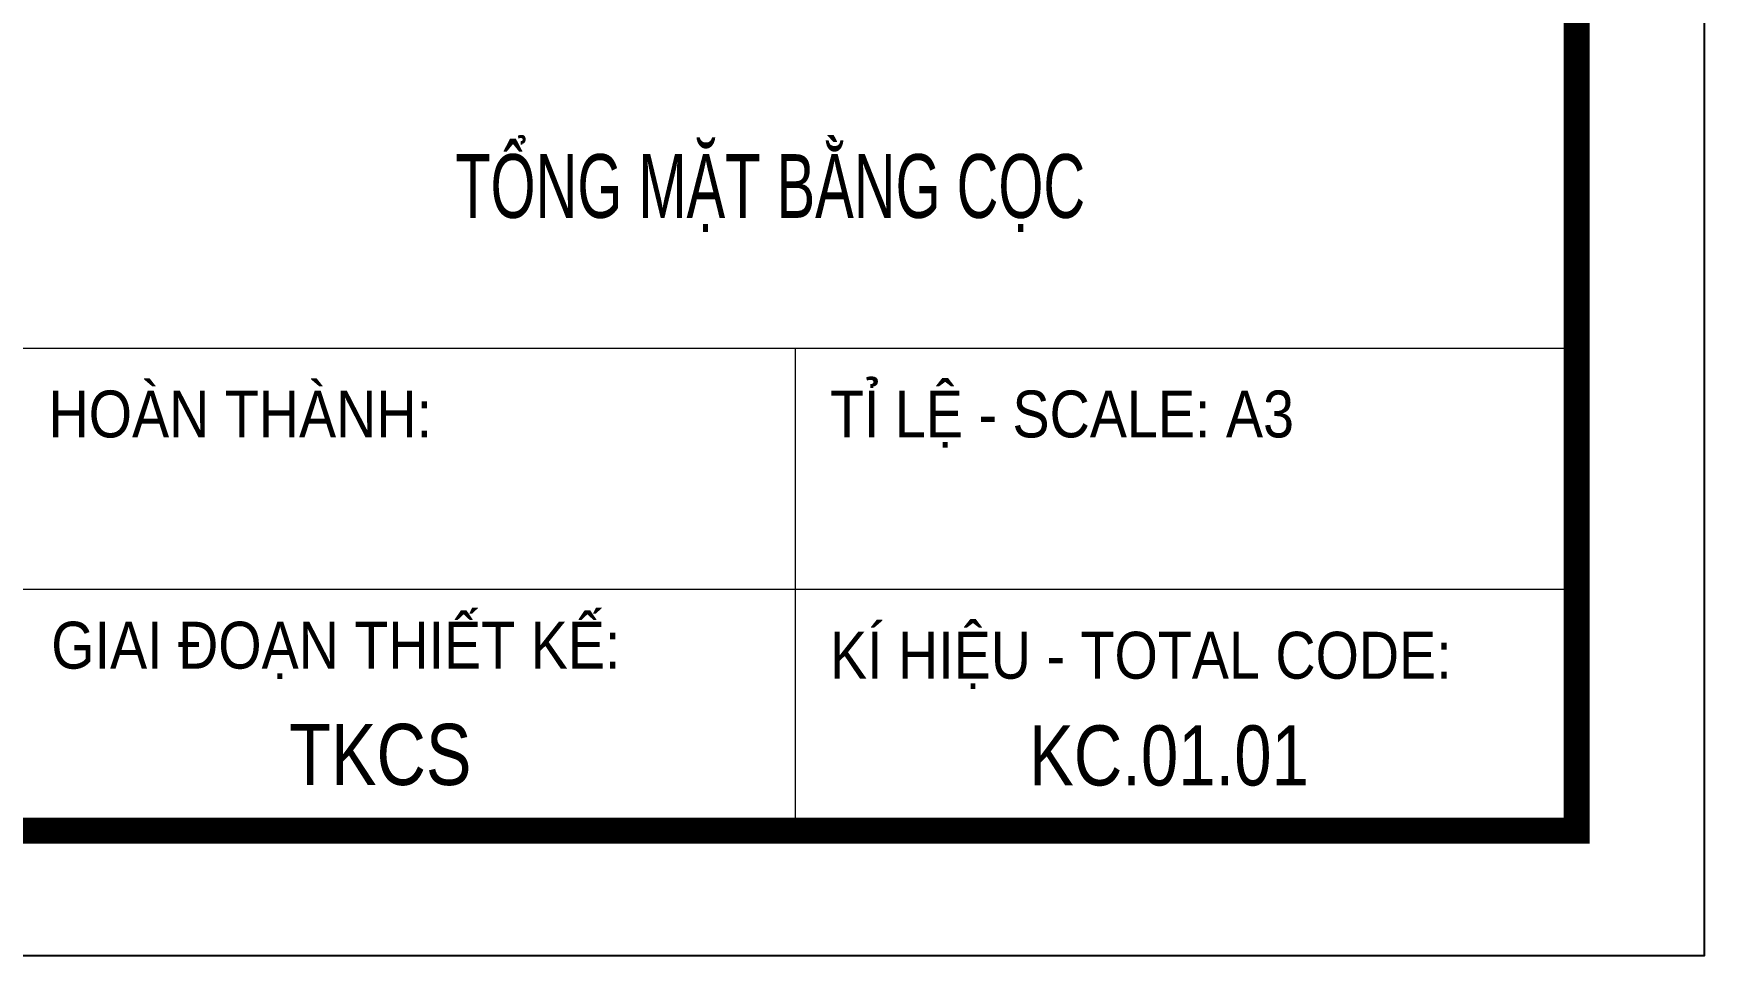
# Model space of a CAD drawing. Header units: millimetres. Extents: x 0 to 571985, y 0 to 2066666.
# Drawn here: x 569291.1 to 569429.7, y 2065930.2 to 2066006.7 of the extents above; entities that cross this region are included whole.
import ezdxf
from ezdxf.enums import TextEntityAlignment as Align

# ---------------------------------------------------------------- set-up
doc = ezdxf.new("R2010")
doc.units = ezdxf.units.MM
doc.linetypes.add('CENTER', pattern=[3, 1.5, -0.5, 0.5, -0.5])
for name, color, linetype, lineweight in [('A-KY HIEU', 34, 'Continuous', 20), ('A-TEXT', 7, 'Continuous', 18), ('E- RANH GIOI', 1, 'CENTER', 13)]:
    doc.layers.add(name, color=color, linetype=linetype, lineweight=lineweight)
doc.styles.add('A1-arial', font='arial.ttf')
doc.styles.add('AA - Arial - Regular', font='arial.ttf', dxfattribs={"height": 250})
doc.styles.add('Arial', font='arial.ttf')

# ---------------------------------------------------------------- blocks, each defined once
blk = doc.blocks.new('A$C33BC4D2A')
at = {"layer": 'A-KY HIEU', "color": 0}
for p, q in [((353.662, -273.174), (414.985, -273.174)), ((384.324, -273.174), (384.324, -292.097)), ((353.662, -282.635), (414.985, -282.635))]:
    blk.add_line(p, q, dxfattribs=at)
at = {"layer": 'A-KY HIEU', "color": 0, "const_width": 1.022}
blk.add_lwpolyline([(14.345, -292.097), (14.345, -4.903), (414.985, -4.903), (414.985, -292.097)], close=True, dxfattribs=at)
at = {"layer": 'Defpoints', "color": 125}
blk.add_lwpolyline([(0, -297), (420, -297), (420, 0), (0, 0)], close=True, dxfattribs=at)
at = {"layer": 'A-TEXT', "style": 'Arial', "width": 0.85}
for s, p in [('HOÀN THÀNH:', (355.024, -276.678)), ('TỈ LỆ - SCALE: A3', (385.685, -276.678)), ('KÍ HIỆU - TOTAL CODE:', (385.685, -286.14))]:
    blk.add_text(s, height=1.83967, dxfattribs=at).set_placement(p)
blk.add_text('GIAI ĐOẠN THIẾT KẾ:', height=1.83967, dxfattribs=at).set_placement((355.131, -284.826), align=Align.MIDDLE_LEFT)
at = {"layer": 'A-TEXT', "color": 6, "style": 'A1-arial', "width": 0.8}
blk.add_text('TKCS', height=2.4, dxfattribs=at).set_placement((364.466, -290.312))

msp = doc.modelspace()

# ---------------------------------------------------------------- block references
at = {"layer": 'E- RANH GIOI', "extrusion": (-2.4685e-06, 4.62064e-06, 1), "xscale": 2.114336868039268, "yscale": 2.114336868039268, "zscale": 2.114336868039268}
msp.add_blockref('A$C33BC4D2A', (568541.68, 2066558.17, 8.14), dxfattribs=at)

# ---------------------------------------------------------------- texts
at = {"layer": 'A-TEXT', "extrusion": (-2.4685e-06, 4.62064e-06, 1), "style": 'AA - Arial - Regular', "width": 0.65}
msp.add_text('TỔNG MẶT BẰNG CỌC', height=5.2858, dxfattribs=at).set_placement((569352.19, 2065994.03, 8.14), align=Align.MIDDLE_CENTER)
at = {"layer": 'A-TEXT', "extrusion": (2.61262e-17, 4.62061e-06, 1), "style": 'AA - Arial - Regular', "width": 0.8}
msp.add_text('KC.01.01', height=4.983, dxfattribs=at).set_placement((569385.27, 2065946.81, 9.55), align=Align.MIDDLE_CENTER)

doc.saveas('drawing.dxf')
